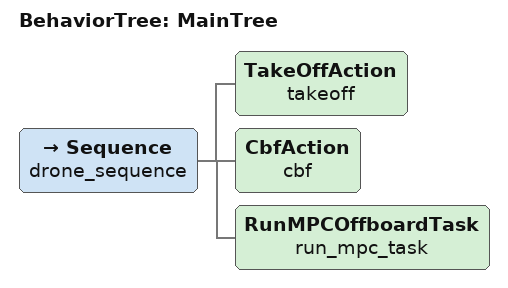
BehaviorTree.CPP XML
<root BTCPP_format="4">
    <BehaviorTree ID="MainTree">
        <Sequence name="drone_sequence">
            <TakeOffAction name="takeoff"/>
            <CbfAction name="cbf"/>
            <RunMPCOffboardTask name="run_mpc_task"/>
        </Sequence>
    </BehaviorTree>
</root>
